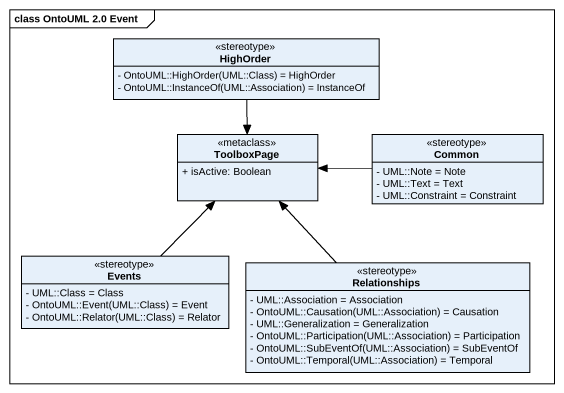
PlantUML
@startuml
mainframe class OntoUML 2.0 Event
hide circle
hide empty members
skinparam classAttributeIconSize 0
class HighOrder <<stereotype>> {
  {field} - OntoUML::HighOrder(UML::Class) = HighOrder
  {field} - OntoUML::InstanceOf(UML::Association) = InstanceOf
}
class ToolboxPage <<metaclass>> {
  + isActive: Boolean
}
class Common <<stereotype>> {
  - UML::Note = Note
  - UML::Text = Text
  - UML::Constraint = Constraint
}
class Events <<stereotype>> {
  - UML::Class = Class
  {field} - OntoUML::Event(UML::Class) = Event
  {field} - OntoUML::Relator(UML::Class) = Relator
}
class Relationships <<stereotype>> {
  - UML::Association = Association
  {field} - OntoUML::Causation(UML::Association) = Causation
  - UML::Generalization = Generalization
  {field} - OntoUML::Participation(UML::Association) = Participation
  {field} - OntoUML::SubEventOf(UML::Association) = SubEventOf
  {field} - OntoUML::Temporal(UML::Association) = Temporal
}
HighOrder --> ToolboxPage
Common -left-> ToolboxPage
Events -up-> ToolboxPage
Relationships -up-> ToolboxPage
@enduml
